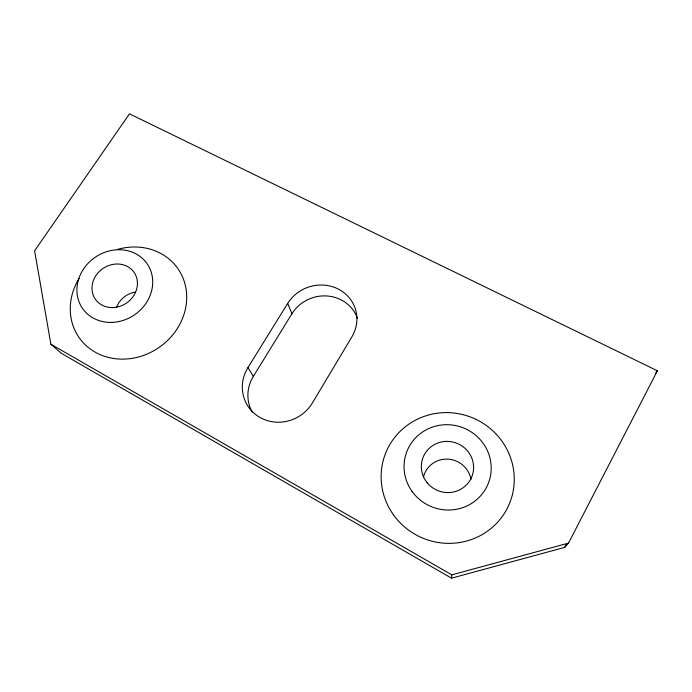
<?xml version="1.0" encoding="UTF-8"?>
<svg xmlns="http://www.w3.org/2000/svg" width="692" height="692" viewBox="0 0 692 692"><rect width="100%" height="100%" fill="white"/><g stroke="black" fill="none" stroke-linecap="round" stroke-linejoin="round"><path stroke-width="1.04" d="M451.53 578.166L451.824 574.862L50.888 344.227L34.6 250.833L129.473 113.834L657.4 370.791L568.513 543.099L564.681 547.381L451.53 578.166L61.38 353.335L50.888 344.227M564.681 547.381L566.168 544.509M252.217 412.025A37.091 35.335 -29.6 0 1 253.333 376.387L291.903 313.787A36.477 34.263 -18.6 0 1 327.022 295.977A36.477 34.263 -18.6 0 1 357.444 318.363M247.952 367.616L287.69 303.407A37.506 35.102 -18.7 0 1 338.578 289.23A37.506 35.102 -18.7 0 1 351.882 336.857L312.421 402.908A38.164 36.235 -29.3 0 1 260.46 417.708A38.164 36.235 -29.3 0 1 247.952 367.616L253.333 376.387M655.687 373.282L657.4 370.791M451.824 574.862L568.513 543.099M287.69 303.407L291.903 313.787M116.498 307.585A21.98 19.765 -35.3 0 1 135.217 292.128M423.53 476.831A24.341 23.718 25.7 0 1 447.914 459.125A24.341 23.718 25.7 0 1 470.958 479.4M117.329 249.449A60.247 53.907 -35 0 1 186.615 300.466A60.247 53.907 -35 0 1 110.815 357.98A60.247 53.907 -35 0 1 79.113 278.443M113.177 307.577A23.563 20.916 -34.6 0 0 135.139 274.084A23.563 20.916 -34.6 0 0 95.842 275.719A23.563 20.916 -34.6 0 0 113.177 307.577M427.31 482.938A26.235 25.509 20.4 0 0 471.961 476.364A26.235 25.509 20.4 0 0 443.105 441.678A26.235 25.509 20.4 0 0 427.31 482.938M112.433 322.377A39.271 34.868 -34.6 0 0 148.763 266.403A39.271 34.868 -34.6 0 0 83.239 269.439A39.271 34.868 -34.6 0 0 112.433 322.377M411.948 491.233A43.726 42.515 20.5 0 0 487.142 486.052A43.726 42.515 20.5 0 0 443.754 424.802A43.726 42.515 20.5 0 0 411.948 491.233M393.419 514.787A66.864 65.1 23.8 0 0 508.222 506.406A66.864 65.1 23.8 0 0 441.47 412.787A66.864 65.1 23.8 0 0 393.419 514.787"/></g></svg>
